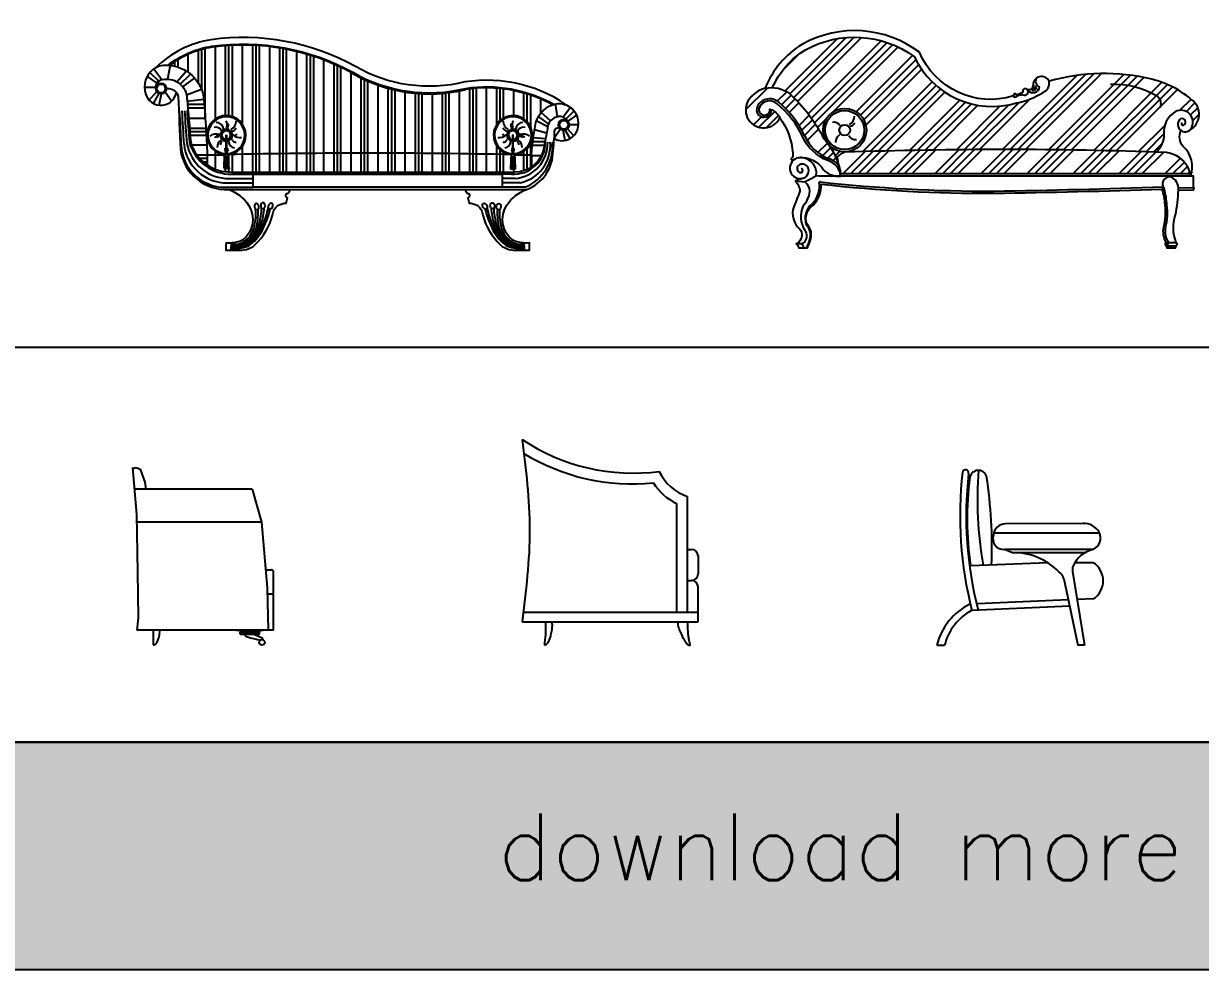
# Model space of a CAD drawing. Header units: millimetres. Extents: x 22852 to 54489, y 38200 to 53043.
# Drawn here: x 37756 to 43181, y 38200 to 42561 of the extents above; entities that cross this region are included whole.
import ezdxf

# ---------------------------------------------------------------- set-up
doc = ezdxf.new("R2010")
doc.units = ezdxf.units.MM
doc.layers.add('www.cad-blocks.net', color=7, linetype='Continuous')
doc.styles.get("Standard").update_dxf_attribs({"font": 'arial.ttf'})

# ---------------------------------------------------------------- blocks, each defined once
blk = doc.blocks.new('A$C02735B6E')
for p, q in [((682.2, 561.4), (315.9, 559.2)), ((682.2, 561.4), (315.9, 559.2)), ((749.8, 516.7), (262.1, 516.7)), ((749.8, 516.7), (262.1, 516.7)), ((720.2, 441.4), (311, 441.4)), ((347.8, 426.4), (311, 441.4)), ((720.2, 441.4), (311, 441.4)), ((347.8, 426.4), (311, 441.4)), ((510.3, 380.1), (278.3, 370.2)), ((510.3, 380.1), (278.3, 370.2)), ((688.3, 426.4), (360.7, 426.4)), ((688.3, 426.4), (360.7, 426.4)), ((720.2, 380.1), (634.5, 380.1)), ((720.2, 380.1), (634.5, 380.1)), ((276, 370.2), (154.1, 365.6)), ((276, 370.2), (154.1, 365.6)), ((624.9, 339), (680, 0.1)), ((624.9, 339), (680, 0.1)), ((585.6, 305.1), (649.7, 0.1)), ((585.6, 305.1), (649.7, 0.1)), ((156.2, 190), (152.2, 189.2)), ((156.2, 190), (152.2, 189.2)), ((612.1, 179.1), (159.2, 159.4)), ((612.1, 179.1), (159.2, 159.4)), ((605.9, 208.3), (185.1, 191.1)), ((605.9, 208.3), (185.1, 191.1)), ((720.2, 212.9), (648, 210)), ((720.2, 212.9), (648, 210)), ((0, 0), (35.4, 0)), ((0, 0), (35.4, 0)), ((680, 0.1), (649.7, 0.1)), ((680, 0.1), (649.7, 0.1))]:
    blk.add_line(p, q)
for centre, radius, start, end in [((1858.9, 595.5), 1752.3, 173.3725, 194.3876), ((1858.9, 595.5), 1752.3, 173.3725, 194.3876), ((132.1, 793.9), 14.4, 348.1126, 164.1234), ((132.1, 793.9), 14.4, 348.1126, 164.1234), ((1848.4, 594.4), 1713.5, 173.4159, 194.6404), ((1848.4, 594.4), 1713.5, 173.4159, 194.6404), ((1570.7, 582), 1431.6, 172.3355, 188.6281), ((1570.7, 582), 1431.6, 172.3355, 188.6281), ((191.2, 766.1), 39.9, 18.8087, 170.0597), ((191.2, 766.1), 39.9, 18.8087, 170.0597), ((1904.9, 669), 1718.1, 175.4184, 190.0379), ((1904.9, 669), 1718.1, 175.4184, 190.0379), ((-1911.9, 450.9), 2165.8, 357.8474, 8.7113), ((-1911.9, 450.9), 2165.8, 357.8474, 8.7113), ((317.3, 502.2), 57.1, 91.3713, 175.7209), ((317.3, 502.2), 57.1, 91.3713, 175.7209), ((675.1, 476.5), 85.2, 30.9203, 91.891), ((675.1, 476.5), 85.2, 30.9203, 91.891), ((307.3, 490.7), 49.4, 161.4731, 274.3165), ((307.3, 490.7), 49.4, 161.4731, 274.3165), ((695.5, 494.6), 58.6, 294.9403, 25.9155), ((695.5, 494.6), 58.6, 294.9403, 25.9155), ((750.3, 310.6), 134.2, 102.9684, 155.896), ((750.3, 310.6), 134.2, 102.9684, 155.896), ((354.2, 138.6), 287.9, 43.8229, 91.2827), ((354.2, 138.6), 287.9, 43.8229, 91.2827), ((667.8, 296.5), 98.7, 302.1, 57.9), ((667.8, 296.5), 98.7, 302.1, 57.9), ((536.6, 294.8), 50, 11.878, 59.5843), ((536.6, 294.8), 50, 11.878, 59.5843), ((674.3, 347), 50, 158.3653, 189.2244), ((674.3, 347), 50, 158.3653, 189.2244), ((278.2, -68.1), 286.5, 116.0979, 166.2476), ((278.2, -68.1), 286.5, 116.0979, 166.2476), ((278.9, -61.3), 251, 118.4696, 165.8692)]:
    blk.add_arc(centre, radius, start, end)
blk = doc.blocks.new('A$C108333A2')
for p, q in [((264.1, 736.8), (264.1, 925.1)), ((279.7, 608.4), (279.7, 929)), ((326.6, 604.7), (326.6, 937.2)), ((373.5, 619.9), (373.5, 941.9)), ((389.1, 619.1), (389.1, 943)), ((404.7, 615.5), (404.7, 943.8)), ((451.6, 580), (451.6, 945)), ((498.5, 442.3), (498.5, 944)), ((514.1, 442.6), (514.1, 943.3)), ((529.7, 442.9), (529.7, 942.2)), ((576.6, 443.6), (576.6, 937.8)), ((623.5, 444.3), (623.5, 931.1)), ((639.1, 444.5), (639.1, 928.4)), ((654.7, 444.7), (654.7, 925.5)), ((139.1, 847.9), (139.1, 868.6)), ((154.7, 843.3), (154.7, 878.4)), ((201.6, 818.9), (201.6, 902.8)), ((248.5, 768.5), (248.5, 920.5)), ((701.6, 445.3), (701.6, 915.2)), ((748.5, 445.7), (748.5, 902.5)), ((764.1, 445.9), (764.1, 897.8)), ((779.7, 446), (779.7, 892.8)), ((826.6, 446.4), (826.6, 876.1)), ((24.2, 819.4), (65.9, 779.2)), ((42.8, 836.1), (79.1, 786.2)), ((117.3, 852), (106.2, 788.6)), ((123.5, 851), (123.5, 857.9)), ((149.1, 776.3), (191.8, 825.5)), ((873.5, 446.7), (873.5, 856.9)), ((889.1, 446.7), (889.1, 849.9)), ((904.7, 446.8), (904.7, 842.5)), ((951.6, 447), (951.6, 818.6)), ((11.3, 800.4), (57, 769)), ((164, 765.5), (212, 810.7)), ((176.2, 752.5), (230.5, 792.6)), ((998.5, 447.1), (998.5, 793.4)), ((1014.1, 447.1), (1014.1, 786)), ((1029.7, 447.1), (1029.7, 779)), ((1076.6, 447.1), (1076.6, 760.6)), ((0, 751.7), (51.4, 751.7)), ((21.8, 692.4), (56.5, 729.9)), ((40.9, 676.4), (66.8, 722.1)), ((67.6, 668.4), (78.6, 720.5)), ((123.4, 686.3), (94.5, 728.8)), ((193.2, 716.4), (261.7, 742.7)), ((1123.5, 447), (1123.5, 745.8)), ((1139.1, 446.9), (1139.1, 741.7)), ((1154.7, 446.9), (1154.7, 738)), ((1201.6, 446.6), (1201.6, 728.9)), ((1248.5, 446.3), (1248.5, 723.1)), ((1264.1, 446.2), (1264.1, 721.9)), ((1279.7, 446.1), (1279.7, 721)), ((1326.6, 445.7), (1326.6, 720.3)), ((1373.5, 445.2), (1373.5, 722.8)), ((1389.1, 445), (1389.1, 724.3)), ((1404.7, 444.8), (1404.7, 726.2)), ((1451.6, 444.2), (1451.6, 733.9)), ((1498.5, 443.6), (1498.5, 743)), ((1514.1, 443.3), (1514.1, 744.8)), ((1529.7, 443.1), (1529.7, 746.2)), ((1576.6, 442.3), (1576.6, 748)), ((1623.5, 580.6), (1623.5, 746.3)), ((1639.1, 598.1), (1639.1, 744.9)), ((1654.7, 608.9), (1654.7, 743.2)), ((1701.6, 619.9), (1701.6, 735.5)), ((1748.5, 604.4), (1748.5, 724.1)), ((1764.1, 590.9), (1764.1, 719.4)), ((1779.7, 567.4), (1779.7, 714.2)), ((196.6, 686.7), (273.3, 695.4)), ((197.8, 672.9), (275.1, 672.9)), ((199.3, 656.1), (276.3, 656.1)), ((1826.6, 632), (1826.6, 696)), ((1873.5, 667.1), (1873.5, 673.2)), ((1892.1, 674), (1902.5, 613.9)), ((1962.6, 658), (1929.8, 612.9)), ((203.4, 607.7), (279.8, 607.7)), ((1862.3, 582.8), (1815.4, 616.2)), ((1871.3, 596.7), (1828.5, 634.2)), ((1980, 641.4), (1942.6, 605.2)), ((1991.5, 622.7), (1951.3, 595)), ((207.2, 562.7), (282.6, 562.7)), ((208.6, 546.2), (283.6, 546.2)), ((1853, 538.9), (1797.2, 554.7)), ((1858.1, 567.6), (1805.6, 596.2)), ((1886.8, 514.9), (1916.1, 558)), ((1938.6, 505.7), (1928.8, 552.2)), ((1961.3, 513.9), (1939.1, 552.9)), ((1979.4, 526.6), (1949.5, 558.8)), ((1999.8, 577.9), (1957.3, 577.9)), ((210, 529.7), (284.5, 529.7)), ((375.7, 530.2), (378.3, 530.7)), ((376.3, 523.1), (375.7, 530.2)), ((376.8, 469.8), (376.3, 523.1)), ((376.8, 530), (378.3, 530.7)), ((378.3, 530.7), (377.8, 469.8)), ((1697.9, 530), (1696.4, 530.7)), ((1696.4, 530.7), (1696.9, 469.8)), ((1698.9, 530.2), (1696.4, 530.7)), ((1697.9, 469.8), (1698.4, 523.1)), ((1698.4, 523.1), (1698.9, 530.2)), ((1779.7, 440), (1779.7, 492.5)), ((1845.7, 499.1), (1789.4, 499.1)), ((1848.4, 513.5), (1791.8, 517.6)), ((216.8, 484.7), (286.7, 484.7)), ((240.8, 439.7), (288.8, 439.7)), ((288.7, 440), (288.7, 393.1)), ((326.6, 440), (326.6, 455.2)), ((326.6, 373.1), (326.6, 440)), ((368.2, 433.8), (372.4, 438.1)), ((370.5, 462), (371.2, 463.8)), ((370.7, 459.4), (370.5, 462)), ((371.2, 456.2), (370.7, 459.4)), ((371.2, 466.8), (372.2, 469.3)), ((371.2, 463.8), (371.2, 466.8)), ((374.7, 456.7), (371.2, 456.2)), ((372.2, 469.3), (375, 469.3)), ((372.4, 438.1), (374.2, 443.6)), ((374.2, 443.6), (374.7, 456.7)), ((375, 469.3), (376.8, 469.8)), ((377.8, 469.8), (380.3, 469.8)), ((379.8, 456.2), (378.3, 456.2)), ((378.3, 456.2), (379.3, 447.7)), ((379.3, 447.7), (379.8, 439.1)), ((383.1, 456.9), (379.8, 456.2)), ((379.8, 439.1), (384.5, 433.6)), ((380.3, 469.8), (381.8, 469)), ((381.8, 469), (382.5, 462.8)), ((382.5, 462.8), (382.3, 460.2)), ((382.3, 460.2), (383.3, 457.7)), ((383.3, 457.7), (383.1, 456.9)), ((389.1, 440.2), (389.1, 440.8)), ((389.1, 384.1), (389.1, 440.2)), ((404.7, 440.5), (404.7, 444.4)), ((404.7, 360), (404.7, 440.5)), ((451.6, 441.5), (451.6, 479.9)), ((451.6, 360), (451.6, 441.5)), ((498.5, 360), (498.5, 442.3)), ((514.1, 360), (514.1, 442.6)), ((529.7, 360), (529.7, 442.9)), ((576.6, 360), (576.6, 443.6)), ((623.5, 360), (623.5, 444.3)), ((639.1, 360), (639.1, 444.5)), ((654.7, 360), (654.7, 444.7)), ((701.6, 360), (701.6, 445.3)), ((748.5, 360), (748.5, 445.7)), ((764.1, 360), (764.1, 445.9)), ((779.7, 360), (779.7, 446)), ((826.6, 360), (826.6, 446.4)), ((873.5, 360), (873.5, 446.7)), ((889.1, 360), (889.1, 446.7)), ((904.7, 360), (904.7, 446.8)), ((951.6, 360), (951.6, 447)), ((998.5, 360), (998.5, 447.1)), ((1014.1, 360), (1014.1, 447.1)), ((1029.7, 360), (1029.7, 447.1)), ((1076.6, 360), (1076.6, 447.1)), ((1123.5, 360), (1123.5, 447)), ((1139.1, 360), (1139.1, 446.9)), ((1154.7, 360), (1154.7, 446.9)), ((1201.6, 360), (1201.6, 446.6)), ((1248.5, 360), (1248.5, 446.3)), ((1264.1, 360), (1264.1, 446.2)), ((1279.7, 360), (1279.7, 446.1)), ((1326.6, 360), (1326.6, 445.7)), ((1373.5, 360), (1373.5, 445.2)), ((1389.1, 360), (1389.1, 445)), ((1404.7, 360), (1404.7, 444.8)), ((1451.6, 360), (1451.6, 444.2)), ((1498.5, 360), (1498.5, 443.6)), ((1514.1, 360), (1514.1, 443.3)), ((1529.7, 360), (1529.7, 443.1)), ((1576.6, 360), (1576.6, 442.3)), ((1623.5, 441.4), (1623.5, 479.3)), ((1623.5, 360), (1623.5, 441.4)), ((1639.1, 441.1), (1639.1, 461.8)), ((1639.1, 360), (1639.1, 441.1)), ((1654.7, 440.8), (1654.7, 451)), ((1654.7, 360), (1654.7, 440.8)), ((1694.9, 439.1), (1690.2, 433.6)), ((1692.3, 460.2), (1691.3, 457.7)), ((1691.3, 457.7), (1691.5, 456.9)), ((1691.5, 456.9), (1694.9, 456.2)), ((1692.8, 469), (1692.2, 462.8)), ((1692.2, 462.8), (1692.3, 460.2)), ((1694.4, 469.8), (1692.8, 469)), ((1696.9, 469.8), (1694.4, 469.8)), ((1694.9, 456.2), (1696.4, 456.2)), ((1695.4, 447.7), (1694.9, 439.1)), ((1696.4, 456.2), (1695.4, 447.7)), ((1699.6, 469.3), (1697.9, 469.8)), ((1702.5, 469.3), (1699.6, 469.3)), ((1700.4, 443.6), (1699.9, 456.7)), ((1699.9, 456.7), (1703.4, 456.2)), ((1702.2, 438.1), (1700.4, 443.6)), ((1701.6, 440), (1701.6, 440)), ((1706.5, 433.8), (1702.2, 438.1)), ((1703.4, 466.8), (1702.5, 469.3)), ((1703.4, 463.8), (1703.4, 466.8)), ((1704.2, 462), (1703.4, 463.8)), ((1703.4, 456.2), (1704, 459.4)), ((1704, 459.4), (1704.2, 462)), ((1748.5, 440), (1748.5, 455.5)), ((1748.5, 365.8), (1748.5, 440)), ((1764.1, 440), (1764.1, 469)), ((1764.1, 371.7), (1764.1, 440)), ((1779.7, 380), (1779.7, 440)), ((1783, 440), (1783, 382.2)), ((1842.1, 482.3), (1787.3, 482.3)), ((254.1, 423.2), (288.7, 423.2)), ((271, 406.7), (288.8, 406.7)), ((366.3, 380.2), (366, 377.4)), ((367.5, 428.3), (368.2, 433.8)), ((369.2, 428), (367.5, 428.3)), ((370.7, 428), (369.2, 428)), ((371.2, 427.5), (370.7, 428)), ((372.7, 426.5), (371.2, 427.5)), ((375.7, 426.2), (372.7, 426.5)), ((378.3, 426.3), (375.7, 426.2)), ((381.2, 426.6), (378.3, 426.3)), ((381.3, 428), (381.2, 426.6)), ((381.8, 427.5), (381.3, 428)), ((383.3, 427.5), (381.8, 427.5)), ((384.9, 428.2), (383.3, 427.5)), ((384.5, 433.6), (384.9, 428.2)), ((1690.2, 433.6), (1689.7, 428.2)), ((1689.7, 428.2), (1691.3, 427.5)), ((1691.3, 427.5), (1692.8, 427.5)), ((1692.8, 427.5), (1693.3, 428)), ((1693.3, 428), (1693.5, 426.6)), ((1693.5, 426.6), (1696.4, 426.3)), ((1696.4, 426.3), (1698.9, 426.2)), ((1698.9, 426.2), (1701.9, 426.5)), ((1701.9, 426.5), (1703.4, 427.5)), ((1703.4, 427.5), (1703.9, 428)), ((1703.9, 428), (1705.4, 428)), ((1705.4, 428), (1707.1, 428.3)), ((1707.1, 428.3), (1706.5, 433.8)), ((1828.6, 433.9), (1783, 433.9)), ((366, 377.4), (370.7, 377)), ((370.7, 377), (375.1, 377.7)), ((373.5, 361.3), (373.5, 374.8)), ((375.1, 377.7), (378.2, 377.7)), ((378.2, 377.7), (379.4, 377.7)), ((379.4, 377.7), (383.8, 377.7)), ((383.8, 377.7), (387.6, 377.7)), ((389.1, 360.1), (389.1, 374.8)), ((391.6, 330), (500, 330)), ((401.6, 350), (500, 350)), ((500, 290), (500, 350)), ((500, 350), (1648.9, 350)), ((1648.9, 350), (1648.9, 290)), ((1691.2, 350), (1648.9, 350)), ((1707.8, 330), (1648.9, 330)), ((1690.8, 373), (1687.1, 373)), ((1695.2, 373), (1690.8, 373)), ((1696.5, 373), (1695.2, 373)), ((1699.6, 373), (1696.5, 373)), ((1704, 372.4), (1699.6, 373)), ((1701.6, 360), (1701.6, 370.9)), ((1708.6, 372.7), (1704, 372.4)), ((1708.3, 375.5), (1708.6, 372.7)), ((371.6, 290), (500, 290)), ((381.6, 310), (500, 310)), ((1648.9, 290), (500, 290)), ((1731.8, 310), (1648.9, 310)), ((1752.3, 290), (1648.9, 290))]:
    blk.add_line(p, q)
blk.add_lwpolyline([(1970.8, 651.2, 0.203554), (1475.6, 775, -0.19391), (972.1, 846.5, 0.161747), (307, 969.9, 0.156492), (52.1, 841.8, 0.326471), (1.7, 736, 0.866484), (146.8, 726, -0.107618), (154.9, 707.6, -0.000888), (165.2, 463.2, 0.391381), (387.4, 280, -0.160649), (479.3, 207.9, -0.390724), (451.1, 45.6, -0.135621), (375.3, 32.9), (375.2, 20), (375, 13.6), (375, 7.5), (375.1, 0), (375.1, 0), (448.6, 0, 0.221533), (523.7, 39.8, 0.141571), (593.9, 179.9, -0.298903), (652.2, 216.3, 0.031726), (658.8, 240.3, -0.487261), (654, 261.2, 0.448435), (670.6, 280), (1478.3, 280, 0.448435), (1494.9, 261.2, -0.487261), (1490.1, 240.3, 0.031726), (1496.7, 216.3, -0.298903), (1555, 179.9, 0.141571), (1625.2, 39.8, 0.221533), (1700.3, 0), (1773.8, 0), (1773.8, 0), (1773.9, 7.5), (1773.8, 13.6), (1773.7, 20), (1773.6, 32.9, -0.135621), (1697.8, 45.6, -0.390724), (1669.5, 207.9, -0.160649), (1761.5, 280, 0.316295), (1882.9, 458.3, 0.023301), (1887.4, 514.5, 0.576269), (1999.8, 579.1, 0.223804)], format="xyb", close=True)
for points in [[(108.2, 852.7, -0.126713), (310.7, 940.2, -0.161632), (959.8, 819.8, 0.193417), (1480.5, 745.5, -0.168805), (1886.1, 671.9, -0.168805)], [(52.1, 841.8, -0.091805), (86.5, 852.9, -0.374976), (272.3, 707.5, -0.010602), (288.7, 440), (373.1, 440)], [(51.4, 744.9, -0.447193), (91.4, 787.9, -0.432547), (195.4, 701.5, -0.00037), (212.8, 496.6, 0.339096), (401.6, 360), (1705, 360)], [(100.5, 744.9, -0.285348), (146.8, 726, -0.285348)], [(1701.6, 440), (1783, 440, -0.021862), (1802.9, 588.2, -0.269365), (1896.7, 674.7, -0.223804), (1970.8, 651.2, -0.223804)], [(1957.4, 577, 0.485839), (1900.2, 613.2, 0.288845), (1859.2, 574, -0.005576), (1841.7, 478.3, -0.391251), (1705, 360)], [(1911.4, 562.3, 0.508433), (1887.7, 543.7, -0.012048), (1887.4, 514.5, -0.012048)]]:
    blk.add_lwpolyline(points, format="xyb")
for points in [[(387.4, 280), (670.6, 280)], [(1478.3, 280), (1761.5, 280)]]:
    blk.add_lwpolyline(points)
for centre, radius in [((76, 744.9), 24.5), ((76, 744.9), 19.5), ((1932.4, 577), 25), ((1932.4, 577), 20)]:
    blk.add_circle(centre, radius)
for centre, radius, start, end in [((379.2, 503.5), 437, 98.9263, 127.0957), ((453.9, -97.9), 1042.9, 61.1339, 97.8542), ((1312.6, 1430.5), 710.3, 239.9888, 283.7546), ((1577.4, 125.1), 622.9, 60.9626, 98.8595), ((-2208.4, 454.6), 2376.9, 0.7721, 4.4926), ((-7761.4, 116.5), 7951.8, 2.67921, 3.78607), ((3663.3, 822.2), 3483.8, 182.9586, 185.4361), ((3690.9, 829.4), 3500, 183.0504, 185.4779), ((376.8, 530), 90, 271.8836, 267.6473), ((376.8, 530), 85, 271.7961, 268.3287), ((1697.9, 530), 90, 272.3527, 268.1164), ((1697.9, 530), 85, 271.6713, 268.2039), ((328.6, 538.4), 27.9, 25.5281, 107.6298), ((328.4, 553.1), 35.9, 8.5085, 86.3453), ((376.8, 530), 28, 272.5831, 269.3538), ((376.8, 530), 20, 273.8079, 268.8787), ((340.8, 578.8), 39.7, 338.3127, 26.3362), ((363.5, 574.8), 22.8, 319.671, 22.3619), ((379.6, 593.5), 42.2, 298.0572, 1.3135), ((400.3, 573.2), 24.5, 274.3054, 337.1764), ((1674.4, 573.2), 24.5, 202.8236, 265.6946), ((1695.1, 593.5), 42.2, 178.6865, 241.9428), ((1697.9, 530), 28, 270.6462, 267.4169), ((1697.9, 530), 20, 271.1213, 266.1921), ((1711.1, 574.8), 22.8, 157.6381, 220.329), ((1733.8, 578.8), 39.7, 153.6638, 201.6873), ((1746.2, 553.1), 35.9, 93.6547, 171.4915), ((1746, 538.4), 27.9, 72.3702, 154.4719), ((388, 525.7), 195.8, 189.8795, 271.0715), ((398.8, 549.3), 199.3, 195.7277, 270.8136), ((329.1, 489), 46.3, 70.3174, 128.4672), ((338.5, 506), 19.8, 73.3303, 143.497), ((338.9, 507.5), 13.8, 82.8826, 119.71), ((377.7, 471.7), 43.8, 124.3472, 178.2918), ((385.3, 478.8), 37.1, 140.9196, 170.9237), ((418.8, 503.1), 32.1, 184.8192, 261.8384), ((419.5, 513.5), 16.2, 190.1589, 281.6631), ((415.2, 538), 9.94, 216.1301, 349.8279), ((437.1, 558.8), 40.2, 225.3445, 283.7347), ((1637.5, 558.8), 40.2, 256.2653, 314.6555), ((1659.5, 538), 9.94, 190.1721, 323.8699), ((1655.1, 513.5), 16.2, 258.3369, 349.8411), ((1655.8, 503.1), 32.1, 278.1616, 355.1808), ((1700.3, 497.3), 147.6, 266.4572, 0.256), ((1694.5, 493.2), 163.7, 274.6386, 1.6803), ((1689.3, 478.8), 37.1, 9.0763, 39.0804), ((1697, 471.7), 43.8, 1.7082, 55.6528), ((1745.6, 489), 46.3, 51.5328, 109.6826), ((1736.1, 506), 19.8, 36.503, 106.6697), ((1691.4, 484.7), 179.3, 283.009, 4.2401), ((1735.8, 507.5), 13.8, 60.29, 97.1174), ((1677.3, 479.1), 203.5, 291.6501, 5.3161), ((370, 491.7), 201.7, 181.4338, 270.4745), ((378.8, 508), 198, 185.7375, 270.8318), ((377.7, 466.3), 3.51, 82.5641, 243.7145), ((375.5, 461.7), 1.61, 230.2565, 69.3289), ((376.4, 458.8), 2.61, 231.6273, 36.739), ((375.4, 464.4), 5.16, 306.8429, 33.1746), ((1035.3, -29910.5), 30357.6, 88.75497, 91.23642), ((1699.3, 464.4), 5.16, 146.8254, 233.1571), ((1698.3, 458.8), 2.61, 143.261, 308.3727), ((1697, 466.3), 3.51, 296.2855, 97.4359), ((1699.1, 461.7), 1.61, 110.6711, 309.7435), ((-2976.7, 540.4), 3346.8, 357.2081, 358.0794), ((386.9, 429.1), 17, 165.4722, 183.6165), ((32.2, 403), 339.2, 355.4824, 4.2265), ((381.4, 429.1), 8.96, 155.677, 194.7535), ((-831.9, 375.8), 1205.7, 0.0752, 2.4147), ((604.9, 406.1), 228.1, 174.9426, 187.1473), ((-1526.1, 299.3), 1911.5, 2.3265, 3.8198), ((388.3, 431.1), 6.61, 166.0028, 203.9756), ((543.2, 418), 159.2, 176.428, 195.7444), ((492.1, 458.4), 1198.6, 355.8999, 358.545), ((1686.4, 431.1), 6.61, 336.0244, 13.9972), ((1378.6, 405.3), 316.5, 354.015, 3.8448), ((1424.2, 404.2), 273.7, 353.4752, 4.6171), ((3144.2, 371), 1443.3, 177.7931, 179.9313), ((1693.3, 429.1), 8.96, 345.2465, 24.323), ((2105.9, 400.8), 402.6, 176.1209, 184.1463), ((1687.8, 429.1), 17, 356.3835, 14.5278), ((5727.2, 551.2), 4022.7, 181.7517, 182.5024), ((226.7, 168.1), 286, 348.7436, 4.0194), ((245.9, 170.2), 277.5, 347.9399, 3.7298), ((195.6, 209.1), 344.3, 345.721, 357.305), ((264, 209.6), 288.1, 342.1024, 356.6592), ((160.9, 277.9), 417.6, 337.8489, 348.4873), ((253.2, 259.4), 333.1, 335.5845, 347.8914), ((1895.7, 259.4), 333.1, 192.1086, 204.4155), ((1988, 277.9), 417.6, 191.5127, 202.1511), ((1884.9, 209.6), 288.1, 183.3408, 197.8976), ((1953.3, 209.1), 344.3, 182.695, 194.279), ((1903, 170.2), 277.5, 176.2702, 192.0601), ((1922.2, 168.1), 286, 175.9806, 191.2564), ((396.7, 134.2), 112.7, 295.9792, 348.771), ((400.8, 138.3), 119.4, 298.6515, 347.3939), ((372.3, 159.5), 160.9, 314.5609, 347.3324), ((388.6, 157.3), 153.8, 311.6759, 346.3934), ((332.2, 202.7), 230.6, 317.0174, 339.1077), ((339, 203), 232.1, 316.0062, 339.5143), ((1809.9, 203), 232.1, 200.4857, 223.9938), ((1816.7, 202.7), 230.6, 200.8923, 222.9826), ((1760.3, 157.3), 153.8, 193.6066, 228.3241), ((1776.5, 159.5), 160.9, 192.6676, 225.4391), ((1748.1, 138.3), 119.4, 192.6061, 241.3485), ((1752.2, 134.2), 112.7, 191.229, 244.0208), ((411.6, 188.1), 181, 264.6624, 278.3437), ((410, 167.5), 156.9, 264.4954, 277.7603), ((411.6, 260.7), 246.7, 266.1723, 273.2639), ((406.3, 137.9), 120.1, 264.7512, 275.6202), ((404.9, 145.6), 124.1, 265.6415, 295.3437), ((401.3, 162.1), 136.7, 267.6349, 289.1098), ((413.6, 127.8), 109.5, 272.3239, 310.8174), ((420.8, 115.8), 101.5, 272.7358, 313.6721), ((427.1, 109.9), 98, 272.4237, 318.8815), ((434.8, 102.7), 93.7, 271.9047, 319.4597), ((1714.1, 102.7), 93.7, 220.5403, 268.0953), ((1721.8, 109.9), 98, 221.1185, 267.5763), ((1728.1, 115.8), 101.5, 226.3279, 267.2642), ((1735.3, 127.8), 109.5, 229.1826, 267.6761), ((1744, 145.6), 124.1, 244.6563, 274.3585), ((1747.6, 162.1), 136.7, 250.8902, 272.3651), ((1737.2, 188.1), 181, 261.6563, 275.3376), ((1738.9, 167.5), 156.9, 262.2397, 275.5046), ((1737.3, 260.7), 246.7, 266.7361, 273.8277), ((1742.6, 137.9), 120.1, 264.3798, 275.2488)]:
    blk.add_arc(centre, radius, start, end)
at = {"extrusion": (0, 0, -1)}
for centre, major_axis in [((545.6, 204.3), (0, -14.3)), ((580.6, 202.7), (-7.1, -12.3)), ((516.8, 200.2), (1.2, -14.2))]:
    blk.add_ellipse(centre, major_axis=major_axis, ratio=0.706758, dxfattribs=at)
for centre, major_axis in [((1568.3, 202.7), (7.1, -12.3)), ((1603.3, 204.3), (0, -14.3)), ((1632.1, 200.2), (-1.2, -14.2))]:
    blk.add_ellipse(centre, major_axis=major_axis, ratio=0.706758)
blk = doc.blocks.new('A$C764B339A')
for p, q in [((182.2, 722.9), (423, 963.8)), ((203.2, 708.6), (463.5, 968.9)), ((221.6, 691.6), (500.5, 970.5)), ((239.3, 674), (534.7, 969.4)), ((288.5, 617.1), (625.4, 954)), ((303.5, 596.8), (652.4, 945.7)), ((317.9, 575.8), (678.2, 936.1)), ((405.2, 627.8), (702.7, 925.3)), ((171.3, 818.2), (242.1, 888.9)), ((510.1, 626.5), (769.8, 886.3)), ((529.4, 610.6), (784.4, 865.6)), ((544.3, 590.1), (797.1, 842.9)), ((554.1, 564.5), (811, 821.5)), ((539.8, 444.1), (859.6, 764)), ((1186.1, 454.1), (1526.1, 794.1)), ((1221.4, 454), (1566.1, 798.7)), ((1256.7, 453.9), (1604.2, 801.4)), ((1291.9, 453.8), (1640.7, 802.6)), ((1397.1, 453), (1742.5, 798.3)), ((1432.1, 452.6), (1774.3, 794.7)), ((1467, 452.1), (1805.1, 790.2)), ((1501.9, 451.6), (1835, 784.7)), ((1606.1, 449.8), (1918.8, 762.5)), ((0, 635.2), (101.8, 737)), ((146, 675.2), (189.5, 718.6)), ((576.2, 445.2), (878.1, 747.1)), ((612.6, 446.3), (897.6, 731.3)), ((648.9, 447.2), (918.4, 716.6)), ((1640.7, 449.1), (1944.1, 752.4)), ((1675.3, 448.3), (1968.1, 741.1)), ((1709.8, 447.4), (1991, 728.7)), ((28.3, 698.9), (32.2, 702.7)), ((165.2, 659), (209.3, 703.1)), ((183.4, 641.8), (227.5, 685.9)), ((200.5, 623.6), (245, 668.1)), ((757.5, 449.7), (987.8, 680.1)), ((793.6, 450.4), (1013.7, 670.6)), ((829.6, 451.1), (1041.2, 662.7)), ((865.5, 451.6), (1070.4, 656.6)), ((972.9, 453), (1172.4, 652.5)), ((1008.6, 453.3), (1213.6, 658.4)), ((1044.2, 453.6), (1260.2, 669.6)), ((1079.8, 453.8), (1311.8, 685.8)), ((2001.7, 633.3), (2053.2, 684.8)), ((2031.7, 627.9), (2071.3, 667.5)), ((36.8, 566), (73.5, 602.7)), ((61.1, 554.9), (134.1, 627.9)), ((94.2, 552.7), (150.7, 609.2)), ((246.2, 563.2), (293.5, 610.5)), ((2050.9, 611.8), (2084.4, 645.3)), ((2061.3, 586.8), (2090.3, 615.8)), ((259.3, 541), (308.3, 590)), ((271.4, 517.7), (322.5, 568.8)), ((283.3, 494.3), (335.9, 546.9)), ((331.6, 554.1), (370.9, 593.4)), ((1813, 444.6), (1931.6, 563.2)), ((1847.3, 443.5), (1927.9, 524.1)), ((333.3, 438.2), (376.8, 481.7)), ((354.5, 424.1), (392, 461.5)), ((378.2, 412.3), (405.1, 439.3)), ((387.4, 468.5), (388.1, 469.2)), ((401, 446.8), (408.6, 454.3)), ((413, 423.4), (434.2, 444.6)), ((447.2, 340), (551.7, 444.5)), ((482.6, 340), (588.2, 445.6)), ((517.9, 340), (624.5, 446.6)), ((553.3, 340), (660.8, 447.5)), ((659.4, 340), (769.3, 450)), ((694.7, 340), (805.4, 450.6)), ((730.1, 340), (841.3, 451.3)), ((765.4, 340), (877.3, 451.8)), ((871.5, 340), (984.6, 453.1)), ((906.9, 340), (1020.3, 453.4)), ((942.2, 340), (1055.9, 453.7)), ((977.6, 340), (1091.4, 453.9)), ((1083.6, 340), (1197.7, 454.1)), ((1119, 340), (1233, 454)), ((1154.3, 340), (1268.2, 453.9)), ((1189.7, 340), (1303.4, 453.7)), ((1295.8, 340), (1408.6, 452.9)), ((1331.1, 340), (1443.6, 452.4)), ((1366.5, 340), (1478.5, 452)), ((1401.8, 340), (1513.3, 451.5)), ((1507.9, 340), (1617.4, 449.5)), ((1543.2, 340), (1652, 448.8)), ((1578.6, 340), (1686.6, 448)), ((1614, 340), (1721.1, 447.1)), ((1720, 340), (1824.2, 444.2)), ((1755.4, 340), (1858.5, 443.1)), ((1790.7, 340), (1892.7, 442)), ((1826.1, 340), (1926.9, 440.8)), ((1881.5, 442.4), (1920, 480.8)), ((403, 401.8), (416.5, 415.3)), ((1932.2, 340), (2004.2, 412)), ((1967.5, 340), (2022.3, 394.8)), ((2049.4, 340), (436.3, 340)), ((2050.8, 330), (438.4, 330)), ((2002.9, 340), (2037.2, 374.3)), ((2038.2, 340), (2047.4, 349.1)), ((229.4, 308.7), (273.2, 303.8)), ((1995.1, 275.6), (2064.8, 277.2)), ((258.7, 17.7), (232.9, 17.5)), ((1936.8, 24), (1985.2, 24)), ((1938.2, 9.2), (1983.9, 9.2)), ((1952.8, 0), (1949.6, 9.2))]:
    blk.add_line(p, q)
for points in [[(2050.8, 330.1, 0.311393), (2016.9, 466.1, -0.311191), (2007.4, 539.6, 0.225187), (2035.8, 536.1, 0.561125), (2063.1, 676.2, 0.123362), (1872.7, 776.4, 0.128802), (1398.6, 767.5, 0.812135), (1324.9, 749.1, -0.468272), (1299.4, 727.9, 0.887766), (1278, 716.5, -0.02598), (1247.2, 703.9, 0.670344), (1235.5, 706.5, 0.231654), (1234.4, 699.7, -0.384825), (801.2, 900.6, 0.295847), (261.4, 938.4, 0.165646), (90.3, 734.7, 0.202871), (10.2, 674.9, 1.02712), (158.1, 599.2), (158.1, 599.2, -0.13548), (217.4, 436, -0.240104), (210.3, 410.4, 0.661435), (212.6, 405.3, 0.083469), (226.7, 408.1, 0.824233), (259.7, 318.9, -0.006172), (229.4, 308.7, -0.153954), (249.9, 260.6, -0.008446), (221.8, 188.3, 0.305289), (249.2, 85.7, -0.400431), (244.7, 25.4, -0.227308), (232.9, 17.5, -0.128701), (244.8, 0), (283.8, 0, 0.041898), (297.9, 30.9, 0.278294), (282.7, 109.7, -0.356996), (311.6, 196.1, 0.209106), (348.2, 292.8, 0.028335), (1144.8, 250.7, 0.004418), (1918.8, 270.2, -0.060644), (1932, 196.2, -0.104809), (1925.4, 95.7, 0.167092), (1936.8, 24, 0.545478), (1938.2, 9.2), (1941.3, 0), (1980.8, 0), (1983.9, 9.2, 0.545478), (1985.2, 24, -0.184719), (1981.7, 151.2, 0.041336), (1994.6, 265.6), (2064.9, 267.2, 0.394306), (2064.8, 277.2), (2064.9, 330), (2050.7, 330)], [(124.3, 738.4, -0.154727), (276.4, 912.4, -0.290841), (776.7, 881.4, 0.372714), (1250.5, 667.5, 0.087549), (1371.1, 715.7, 0.353641), (1398.6, 767.5), (1398.6, 767.5)], [(90.3, 734.7, -0.237903), (203, 708.8, -0.097005), (359.5, 503.1, -0.164108), (438.4, 330)], [(1681.6, 754.3, -0.144591), (1893.3, 701.2, -0.366454), (1909.5, 646)], [(245.2, 414.7, -0.28977), (358.9, 358.7, 0.227537), (438.4, 330, 0.308735), (378.3, 401.5, -0.199867), (262.3, 513.5, 0.107643), (145.7, 662.6, 0.496327), (63.7, 647.7, 1.311727), (112.1, 637.8, -0.204748), (146.3, 614.8, -0.015021), (158.1, 599.2, -0.015021)], [(2035.8, 536.1, 0.225187), (2056.6, 555.9, 0.723555), (1981.6, 627.1, 0.298306), (1928.1, 521.8, -0.193647), (1894.5, 441.9)], [(2005.1, 594.5, 0.522514), (2007.4, 539.6, 0.522514)], [(2012.7, 576.3, 1), (2017.7, 564.1, 1), (2005.1, 594.5)], [(438.4, 330, -0.023271), (423.5, 418.2, -0.088568), (456.6, 441.4, -0.01778), (1937.7, 440.4, -0.231043), (2038, 372.8)], [(234.4, 411.9, -0.003073), (226.7, 408.1, -0.043606)], [(438.4, 330, -0.018728), (323.5, 330.8, 0.153377), (325.5, 356.3, 0.317925), (257.2, 415.1, 0.110856), (234.4, 411.9)], [(259.7, 318.9, 0.521411), (286.2, 372.3, 0.4477), (243.2, 378.8, 0.527547), (248.8, 346.6, 0.934416), (257.6, 366)], [(323.5, 330.8, -0.056401), (273.2, 303.8, -0.218825), (295, 260.1, -0.141671), (263.6, 190.3, 0.255526), (272.6, 80.7, -0.337781), (270.5, 25.7, -0.227308), (258.7, 17.7, -0.152791), (266.8, 0, -0.152791)], [(1994.6, 265.6, 0.362118), (1956.3, 326.9, 0.637262), (1929.1, 270.6, -0.000059), (1918.8, 270.2)]]:
    blk.add_lwpolyline(points, format="xyb")
for radius in [100, 90, 25]:
    blk.add_circle((456.6, 542), radius)
for centre, radius, start, end in [((1362, 766.6), 25.5, 139.5913, 252.6452), ((1285.3, 718.9), 16.6, 243.8737, 29.3286), ((1324.6, 743.5), 29.8, 213.5289, 357.6284), ((1362.4, 718.3), 40.8, 145.2188, 177.8748), ((1434.7, 725.2), 103.5, 170.9135, 182.3466), ((1250.4, 710.2), 93.6, 11.1458, 23.5967), ((84.4, 635.1), 34.2, 150.0189, 1.6695), ((110.4, 624), 62.4, 47.732, 153.0852), ((-138.4, 320.5), 454.7, 25.6918, 50.2633), ((1241.9, 702), 7.84, 196.8597, 325.5216), ((1277.3, 635.8), 68.2, 89.4393, 115.0607), ((459.4, 605.5), 42.2, 298.0572, 1.3135), ((408.5, 550.5), 27.9, 25.5281, 107.6298), ((480.1, 585.2), 24.5, 274.3054, 337.1764), ((454.8, 596.8), 199.7, 203.3602, 248.49), ((457.5, 483.8), 43.8, 124.3472, 178.2918), ((505, 530.1), 32.1, 203.2361, 280.2553), ((356, 321.8), 92.8, 37.9039, 74.0209), ((1939.1, 320.2), 112, 5.0387, 28.0078), ((219.3, 286.3), 121.1, 316.0686, 7.3659), ((343.8, 296.3), 7.1, 93.6038, 128.909), ((1117.8, 7297.3), 7036.6, 263.68177, 270.21953), ((457.7, 42659.3), 42404.2, 270.92828, 271.98088), ((1621.2, 179.1), 321.2, 3.2206, 16.5429), ((357, 135.9), 83.4, 127.2922, 201.5093), ((1692.9, 161.5), 251.6, 344.4416, 8.1521), ((233.1, 58.5), 65.8, 341.2071, 45.3148), ((2035.5, 76.5), 101.7, 170.0873, 211.0749), ((195.4, 58.5), 102.2, 325.0688, 348.0267), ((1953.8, 17), 8.86, 127.8223, 242.2683)]:
    blk.add_arc(centre, radius, start, end)
blk = doc.blocks.new('A$C3E490130')
for p, q in [((712, 652.6), (712, 152.4)), ((762, 685.7), (762, 152.4)), ((762, 441.3), (782, 441.3)), ((812, 411.3), (812, 328.7)), ((762, 298.7), (782, 298.7)), ((812, 107.1), (812, 268.7)), ((5.6, 152.4), (812, 152.4)), ((0, 107.1), (812, 107.1)), ((107.6, 107.1), (108.9, 80.4)), ((108.9, 80.4), (108, 48.5)), ((108, 48.5), (103.1, 10.9)), ((103.1, 10.9), (103.1, 0.5))]:
    blk.add_line(p, q)
for centre, radius, start, end in [((510.7, 1709.9), 916.9, 236.1538, 277.699), ((510.7, 1709.9), 966.9, 238.6782, 275.6212), ((834.1, 896.7), 223, 205.3421, 251.1422), ((834.1, 896.7), 273, 213.0952, 243.4371), ((782, 411.3), 30, 0, 90), ((782, 328.7), 30, 270, 0), ((782, 268.7), 30, 0, 90), ((-351.1, 144.9), 494.7, 349.3374, 350.8638), ((-264.7, 131), 407.2, 350.8638, 352.5461), ((-65.1, 89.6), 204.9, 360, 4.8873), ((51.6, 89.6), 88.2, 352.5461, 0), ((829.3, 101.8), 111.3, 177.255, 180), ((747.4, 101.8), 29.4, 180, 185.3435), ((993.1, 124.7), 276.1, 185.3435, 187.9749), ((732, 88.2), 12.5, 187.9749, 200.3757), ((840.5, 128.5), 128.2, 200.3757, 202.9866), ((2807.5, 962.9), 2265, 202.9866, 203.6078), ((4193.8, 1568.8), 3777.9, 203.6078, 203.8385), ((1493.2, 118.4), 731.3, 180.8876, 183.6631), ((1145, 96.1), 382.4, 183.6631, 187.5019), ((82.9, 65.4), 68, 287.342, 294.2375), ((106.9, 12.1), 9.51, 294.2375, 312.7484), ((79.5, 41.7), 49.9, 312.7484, 335.7797), ((-5.1, 79.8), 142.7, 335.7797, 349.3374), ((2351.7, 754.8), 1763.9, 203.8385, 204.1761), ((792.2, 54.7), 54.5, 204.1761, 210.3959), ((1030.1, 194.3), 330.3, 210.3959, 212.921), ((793, 40.8), 47.9, 212.921, 230.4083), ((773.6, 17.4), 17.5, 230.4083, 259.5628), ((5558.9, 677.4), 4834.4, 187.5019, 187.7703), ((1179.4, 79.8), 414.3, 187.7703, 188.6873), ((796.7, 21.3), 27.1, 188.6873, 214.9785), ((772.9, 13.2), 13.2, 259.5628, 274.4673), ((773.8, 1), 1.01, 274.4673, 330.4866), ((770.4, 2.9), 4.93, 330.4866, 34.9785)]:
    blk.add_arc(centre, radius, start, end)
blk.add_spline([(0, 948.4), (35.1, 532.1), (0, 107.1)], degree=3)
blk = doc.blocks.new('A$C7CB73180')
for p, q in [((0, 818.6), (18.7, 602)), ((0.3, 814.3), (17.2, 818.9)), ((17.2, 818.9), (35.7, 811.2)), ((35.7, 811.2), (57.2, 751.2)), ((551.5, 719.2), (8.6, 719.2)), ((57.2, 751.2), (61.8, 718.9)), ((551.5, 718.9), (594.6, 566.6)), ((18.7, 602), (23.4, 337.3)), ((594.7, 566.3), (19.4, 566.3)), ((594.6, 566.6), (620.8, 265)), ((23.4, 337.3), (26.4, 126.5)), ((613.7, 347.4), (640, 347.4)), ((650, 69.6), (650, 337.4)), ((620.8, 265), (625.4, 69.5)), ((621.5, 235.9), (650, 235.9)), ((26.4, 126.5), (20.3, 69.5)), ((650, 69.6), (20.3, 69.6)), ((94.2, 69.6), (95.5, 42.9)), ((478.1, 69.6), (602.5, 69.6)), ((489.8, 69.6), (496.1, 64)), ((496.1, 64), (584.5, 64)), ((496.1, 64), (496.1, 59.2)), ((496.1, 59.2), (584.5, 59.2)), ((590.9, 69.6), (584.5, 64)), ((584.5, 64), (584.5, 59.2)), ((95.5, 42.9), (94.6, 11)), ((94.6, 11), (94.6, 1.3)), ((496.1, 51.2), (584.5, 51.2)), ((515.3, 51.2), (520.1, 40.9)), ((520.1, 40.9), (543.6, 33.2)), ((543.6, 33.2), (589.8, 23.5)), ((558.7, 51.2), (597.2, 33.8)), ((597.2, 33.8), (599.8, 29.8)), ((599.8, 29.8), (598.9, 25.2))]:
    blk.add_line(p, q)
blk.add_circle((596.4, 12.7), 12.7)
for centre, radius, start, end in [((640, 337.4), 10, 0, 90), ((-57, 75.9), 182.9, 346.5789, 354.3325), ((-23.6, 61.9), 148.8, 360, 2.9758), ((84.1, 61.9), 41, 354.3325, 0), ((501.5, 55.2), 6.65, 143.2399, 217.0453), ((579.1, 55.2), 6.65, 322.9547, 36.7601), ((93.3, 29), 27.8, 272.6658, 287.7493), ((98.3, 13.5), 11.5, 287.7493, 311.2884), ((81.8, 32.3), 36.5, 311.2884, 323.5507), ((77.4, 35.6), 42, 323.5507, 334.9744), ((41.3, 52.4), 81.8, 334.9744, 346.5789)]:
    blk.add_arc(centre, radius, start, end)
blk = doc.blocks.new('FORMAT')
at = {"true_color": 0x546d8e}
h = blk.add_hatch(color=155, dxfattribs=at)
h.set_gradient(color1=(68, 68, 68), color2=(84, 109, 142), tint=1)
h.paths.add_polyline_path([(54489.3, 38200.1), (54489.3, 39248), (26581.4, 39248), (26581.4, 38200.1)])
h.paths.add_polyline_path([(39864.7, 38534.4), (54102.2, 38534.4), (54102.2, 38995.1), (39864.7, 38995.1)], flags=24)
at = {"color": 155, "true_color": 0x546d8e}
for p, q in [((26581.4, 41069.1), (54489.3, 41069.1)), ((26581.4, 39248), (54489.3, 39248)), ((54489.3, 39248), (26581.4, 39248)), ((26581.4, 39248), (54489.3, 39248)), ((26581.4, 38200.1), (54489.3, 38200.1))]:
    blk.add_line(p, q, dxfattribs=at)
blk.add_line((26581.4, 39248), (54489.3, 39248))
at = {"color": 155, "true_color": 0x546d8e, "insert": (39941.5, 38918.3), "char_height": 307.125, "attachment_point": 1}
blk.add_mtext_dynamic_manual_height_columns('{\\Fsimplex|c0;\\C7;download more free cad collection at: www.cad-blocks.net}', width=45138.163, gutter_width=12.5, heights=[0], dxfattribs=at)

msp = doc.modelspace()

# ---------------------------------------------------------------- block references
for name, p in [('A$C764B339A', (41084.7, 41527.4)), ('A$C108333A2', (38314, 41516.2)), ('A$C3E490130', (40053.8, 39695.1)), ('A$C7CB73180', (38258.6, 39695.1)), ('A$C02735B6E', (41966.3, 39695))]:
    msp.add_blockref(name, p)
at = {"layer": 'www.cad-blocks.net'}
msp.add_blockref('FORMAT', (0, 0), dxfattribs=at)

doc.saveas('drawing.dxf')
